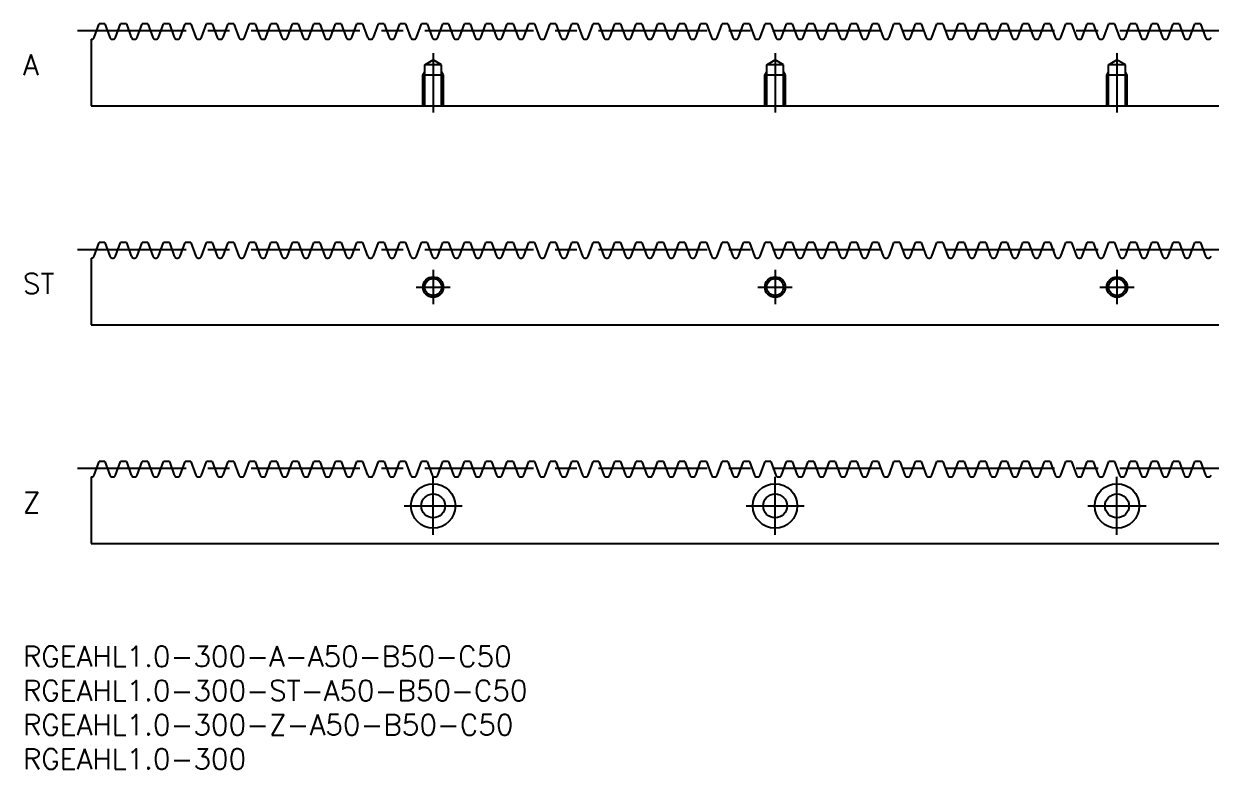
# Model space of a CAD drawing. Extents: x 0 to 337, y -18 to 91.
# Drawn here: x 0.1 to 173.8, y -18 to 91 of the extents above; entities that cross this region are included whole.
import ezdxf

# ---------------------------------------------------------------- set-up
doc = ezdxf.new("R2010")
doc.units = 0
doc.header["$LTSCALE"] = 0.5
doc.linetypes.add('CENTER', pattern=[50.8, 31.75, -6.35, 6.35, -6.35])
doc.linetypes.add('DASHED', pattern=[19.05, 12.7, -6.35])
for name, color, linetype in [('MSM_CENTER', 1, 'CENTER'), ('MSM_CONTINUOUS', 7, 'CONTINUOUS'), ('MSM_DASHED', 4, 'DASHED'), ('MSM_NARROW', 5, 'CONTINUOUS'), ('MSM_PART_NUMBER', 7, 'CONTINUOUS')]:
    doc.layers.add(name, color=color, linetype=linetype)
doc.styles.get("Standard").update_dxf_attribs({"font": 'txt.shx', "height": 3, "bigfont": 'bigfont.shx'})

msp = doc.modelspace()

# ---------------------------------------------------------------- linework, layer by layer
at = {"layer": 'MSM_CENTER'}
for p, q in [((8, 90), (310.45, 90)), ((60, 86.71), (60, 78)), ((110, 86.71), (110, 78)), ((160, 86.71), (160, 78)), ((8, 58), (310.45, 58)), ((60, 55), (60, 50)), ((110, 55), (110, 50)), ((160, 55), (160, 50)), ((57.5, 52.5), (62.5, 52.5)), ((107.5, 52.5), (112.5, 52.5)), ((157.5, 52.5), (162.5, 52.5)), ((8, 26), (310.45, 26)), ((60, 16.25), (60, 24.75)), ((110, 16.25), (110, 24.75)), ((160, 16.25), (160, 24.75)), ((55.75, 20.5), (64.25, 20.5)), ((105.75, 20.5), (114.25, 20.5)), ((155.75, 20.5), (164.25, 20.5))]:
    msp.add_line(p, q, dxfattribs=at)
at = {"layer": 'MSM_CONTINUOUS'}
for p, q in [((10.42, 89), (11.15, 91)), ((11.99, 91), (11.15, 91)), ((11.99, 91), (12.72, 89)), ((13.56, 89), (14.29, 91)), ((15.13, 91), (14.29, 91)), ((15.13, 91), (15.86, 89)), ((16.7, 89), (17.43, 91)), ((18.27, 91), (17.43, 91)), ((18.27, 91), (19, 89)), ((19.85, 89), (20.57, 91)), ((21.42, 91), (20.57, 91)), ((21.42, 91), (22.14, 89)), ((22.99, 89), (23.71, 91)), ((24.56, 91), (23.71, 91)), ((24.56, 91), (25.29, 89)), ((26.13, 89), (26.86, 91)), ((27.7, 91), (26.86, 91)), ((27.7, 91), (28.43, 89)), ((29.27, 89), (30, 91)), ((30.84, 91), (30, 91)), ((30.84, 91), (31.57, 89)), ((32.41, 89), (33.14, 91)), ((33.98, 91), (33.14, 91)), ((33.98, 91), (34.71, 89)), ((35.55, 89), (36.28, 91)), ((37.12, 91), (36.28, 91)), ((37.12, 91), (37.85, 89)), ((38.69, 89), (39.42, 91)), ((40.27, 91), (39.42, 91)), ((40.27, 91), (40.99, 89)), ((41.84, 89), (42.56, 91)), ((43.41, 91), (42.56, 91)), ((43.41, 91), (44.14, 89)), ((44.98, 89), (45.71, 91)), ((46.55, 91), (45.71, 91)), ((46.55, 91), (47.28, 89)), ((48.12, 89), (48.85, 91)), ((49.69, 91), (48.85, 91)), ((49.69, 91), (50.42, 89)), ((51.26, 89), (51.99, 91)), ((52.83, 91), (51.99, 91)), ((52.83, 91), (53.56, 89)), ((54.4, 89), (55.13, 91)), ((55.97, 91), (55.13, 91)), ((55.97, 91), (56.7, 89)), ((57.54, 89), (58.27, 91)), ((59.12, 91), (58.27, 91)), ((59.12, 91), (59.84, 89)), ((60.69, 89), (61.41, 91)), ((62.26, 91), (61.41, 91)), ((62.26, 91), (62.98, 89)), ((63.83, 89), (64.56, 91)), ((65.4, 91), (64.56, 91)), ((65.4, 91), (66.13, 89)), ((66.97, 89), (67.7, 91)), ((68.54, 91), (67.7, 91)), ((68.54, 91), (69.27, 89)), ((70.11, 89), (70.84, 91)), ((71.68, 91), (70.84, 91)), ((71.68, 91), (72.41, 89)), ((73.25, 89), (73.98, 91)), ((74.82, 91), (73.98, 91)), ((74.82, 91), (75.55, 89)), ((76.39, 89), (77.12, 91)), ((77.96, 91), (77.12, 91)), ((77.96, 91), (78.69, 89)), ((79.54, 89), (80.26, 91)), ((81.11, 91), (80.26, 91)), ((81.11, 91), (81.83, 89)), ((82.68, 89), (83.41, 91)), ((84.25, 91), (83.41, 91)), ((84.25, 91), (84.98, 89)), ((85.82, 89), (86.55, 91)), ((87.39, 91), (86.55, 91)), ((87.39, 91), (88.12, 89)), ((88.96, 89), (89.69, 91)), ((90.53, 91), (89.69, 91)), ((90.53, 91), (91.26, 89)), ((92.1, 89), (92.83, 91)), ((93.67, 91), (92.83, 91)), ((93.67, 91), (94.4, 89)), ((95.24, 89), (95.97, 91)), ((96.81, 91), (95.97, 91)), ((96.81, 91), (97.54, 89)), ((98.39, 89), (99.11, 91)), ((99.96, 91), (99.11, 91)), ((99.96, 91), (100.68, 89)), ((101.53, 89), (102.25, 91)), ((103.1, 91), (102.25, 91)), ((103.1, 91), (103.83, 89)), ((104.67, 89), (105.4, 91)), ((106.24, 91), (105.4, 91)), ((106.24, 91), (106.97, 89)), ((107.81, 89), (108.54, 91)), ((109.38, 91), (108.54, 91)), ((109.38, 91), (110.11, 89)), ((110.95, 89), (111.68, 91)), ((112.52, 91), (111.68, 91)), ((112.52, 91), (113.25, 89)), ((114.09, 89), (114.82, 91)), ((115.66, 91), (114.82, 91)), ((115.66, 91), (116.39, 89)), ((117.23, 89), (117.96, 91)), ((118.81, 91), (117.96, 91)), ((118.81, 91), (119.53, 89)), ((120.38, 89), (121.1, 91)), ((121.95, 91), (121.1, 91)), ((121.95, 91), (122.68, 89)), ((123.52, 89), (124.25, 91)), ((125.09, 91), (124.25, 91)), ((125.09, 91), (125.82, 89)), ((126.66, 89), (127.39, 91)), ((128.23, 91), (127.39, 91)), ((128.23, 91), (128.96, 89)), ((129.8, 89), (130.53, 91)), ((131.37, 91), (130.53, 91)), ((131.37, 91), (132.1, 89)), ((132.94, 89), (133.67, 91)), ((134.51, 91), (133.67, 91)), ((134.51, 91), (135.24, 89)), ((136.08, 89), (136.81, 91)), ((137.66, 91), (136.81, 91)), ((137.66, 91), (138.38, 89)), ((139.23, 89), (139.95, 91)), ((140.8, 91), (139.95, 91)), ((140.8, 91), (141.52, 89)), ((142.37, 89), (143.1, 91)), ((143.94, 91), (143.1, 91)), ((143.94, 91), (144.67, 89)), ((145.51, 89), (146.24, 91)), ((147.08, 91), (146.24, 91)), ((147.08, 91), (147.81, 89)), ((148.65, 89), (149.38, 91)), ((150.22, 91), (149.38, 91)), ((150.22, 91), (150.95, 89)), ((151.79, 89), (152.52, 91)), ((153.36, 91), (152.52, 91)), ((153.36, 91), (154.09, 89)), ((154.93, 89), (155.66, 91)), ((156.5, 91), (155.66, 91)), ((156.5, 91), (157.23, 89)), ((158.08, 89), (158.8, 91)), ((159.65, 91), (158.8, 91)), ((159.65, 91), (160.37, 89)), ((161.22, 89), (161.95, 91)), ((162.79, 91), (161.95, 91)), ((162.79, 91), (163.52, 89)), ((164.36, 89), (165.09, 91)), ((165.93, 91), (165.09, 91)), ((165.93, 91), (166.66, 89)), ((167.5, 89), (168.23, 91)), ((169.07, 91), (168.23, 91)), ((169.07, 91), (169.8, 89)), ((170.64, 89), (171.37, 91)), ((172.21, 91), (171.37, 91)), ((172.21, 91), (172.94, 89)), ((10, 88.75), (10.06, 88.75)), ((10, 88.75), (10, 79)), ((13.08, 88.75), (13.2, 88.75)), ((16.22, 88.75), (16.35, 88.75)), ((19.36, 88.75), (19.49, 88.75)), ((22.5, 88.75), (22.63, 88.75)), ((25.64, 88.75), (25.77, 88.75)), ((28.78, 88.75), (28.91, 88.75)), ((31.93, 88.75), (32.05, 88.75)), ((35.07, 88.75), (35.2, 88.75)), ((38.21, 88.75), (38.34, 88.75)), ((41.35, 88.75), (41.48, 88.75)), ((44.49, 88.75), (44.62, 88.75)), ((47.63, 88.75), (47.76, 88.75)), ((50.78, 88.75), (50.9, 88.75)), ((53.92, 88.75), (54.05, 88.75)), ((57.06, 88.75), (57.19, 88.75)), ((60.2, 88.75), (60.33, 88.75)), ((63.34, 88.75), (63.47, 88.75)), ((66.48, 88.75), (66.61, 88.75)), ((69.63, 88.75), (69.75, 88.75)), ((72.77, 88.75), (72.9, 88.75)), ((75.91, 88.75), (76.04, 88.75)), ((79.05, 88.75), (79.18, 88.75)), ((82.19, 88.75), (82.32, 88.75)), ((85.33, 88.75), (85.46, 88.75)), ((88.47, 88.75), (88.6, 88.75)), ((91.62, 88.75), (91.74, 88.75)), ((94.76, 88.75), (94.89, 88.75)), ((97.9, 88.75), (98.03, 88.75)), ((101.04, 88.75), (101.17, 88.75)), ((104.18, 88.75), (104.31, 88.75)), ((107.32, 88.75), (107.45, 88.75)), ((110.47, 88.75), (110.59, 88.75)), ((113.61, 88.75), (113.74, 88.75)), ((116.75, 88.75), (116.88, 88.75)), ((119.89, 88.75), (120.02, 88.75)), ((123.03, 88.75), (123.16, 88.75)), ((126.17, 88.75), (126.3, 88.75)), ((129.32, 88.75), (129.44, 88.75)), ((132.46, 88.75), (132.59, 88.75)), ((135.6, 88.75), (135.73, 88.75)), ((138.74, 88.75), (138.87, 88.75)), ((141.88, 88.75), (142.01, 88.75)), ((145.02, 88.75), (145.15, 88.75)), ((148.17, 88.75), (148.29, 88.75)), ((151.31, 88.75), (151.44, 88.75)), ((154.45, 88.75), (154.58, 88.75)), ((157.59, 88.75), (157.72, 88.75)), ((160.73, 88.75), (160.86, 88.75)), ((163.87, 88.75), (164, 88.75)), ((167.01, 88.75), (167.14, 88.75)), ((170.16, 88.75), (170.28, 88.75)), ((173.3, 88.75), (173.43, 88.75)), ((61.23, 85), (60, 85.71)), ((10, 79), (308.45, 79)), ((10.42, 57), (11.15, 59)), ((11.99, 59), (11.15, 59)), ((11.99, 59), (12.72, 57)), ((13.56, 57), (14.29, 59)), ((15.13, 59), (14.29, 59)), ((15.13, 59), (15.86, 57)), ((16.7, 57), (17.43, 59)), ((18.27, 59), (17.43, 59)), ((18.27, 59), (19, 57)), ((19.85, 57), (20.57, 59)), ((21.42, 59), (20.57, 59)), ((21.42, 59), (22.14, 57)), ((22.99, 57), (23.71, 59)), ((24.56, 59), (23.71, 59)), ((24.56, 59), (25.29, 57)), ((26.13, 57), (26.86, 59)), ((27.7, 59), (26.86, 59)), ((27.7, 59), (28.43, 57)), ((29.27, 57), (30, 59)), ((30.84, 59), (30, 59)), ((30.84, 59), (31.57, 57)), ((32.41, 57), (33.14, 59)), ((33.98, 59), (33.14, 59)), ((33.98, 59), (34.71, 57)), ((35.55, 57), (36.28, 59)), ((37.12, 59), (36.28, 59)), ((37.12, 59), (37.85, 57)), ((38.69, 57), (39.42, 59)), ((40.27, 59), (39.42, 59)), ((40.27, 59), (40.99, 57)), ((41.84, 57), (42.56, 59)), ((43.41, 59), (42.56, 59)), ((43.41, 59), (44.14, 57)), ((44.98, 57), (45.71, 59)), ((46.55, 59), (45.71, 59)), ((46.55, 59), (47.28, 57)), ((48.12, 57), (48.85, 59)), ((49.69, 59), (48.85, 59)), ((49.69, 59), (50.42, 57)), ((51.26, 57), (51.99, 59)), ((52.83, 59), (51.99, 59)), ((52.83, 59), (53.56, 57)), ((54.4, 57), (55.13, 59)), ((55.97, 59), (55.13, 59)), ((55.97, 59), (56.7, 57)), ((57.54, 57), (58.27, 59)), ((59.12, 59), (58.27, 59)), ((59.12, 59), (59.84, 57)), ((60.69, 57), (61.41, 59)), ((62.26, 59), (61.41, 59)), ((62.26, 59), (62.98, 57)), ((63.83, 57), (64.56, 59)), ((65.4, 59), (64.56, 59)), ((65.4, 59), (66.13, 57)), ((66.97, 57), (67.7, 59)), ((68.54, 59), (67.7, 59)), ((68.54, 59), (69.27, 57)), ((70.11, 57), (70.84, 59)), ((71.68, 59), (70.84, 59)), ((71.68, 59), (72.41, 57)), ((73.25, 57), (73.98, 59)), ((74.82, 59), (73.98, 59)), ((74.82, 59), (75.55, 57)), ((76.39, 57), (77.12, 59)), ((77.96, 59), (77.12, 59)), ((77.96, 59), (78.69, 57)), ((79.54, 57), (80.26, 59)), ((81.11, 59), (80.26, 59)), ((81.11, 59), (81.83, 57)), ((82.68, 57), (83.41, 59)), ((84.25, 59), (83.41, 59)), ((84.25, 59), (84.98, 57)), ((85.82, 57), (86.55, 59)), ((87.39, 59), (86.55, 59)), ((87.39, 59), (88.12, 57)), ((88.96, 57), (89.69, 59)), ((90.53, 59), (89.69, 59)), ((90.53, 59), (91.26, 57)), ((92.1, 57), (92.83, 59)), ((93.67, 59), (92.83, 59)), ((93.67, 59), (94.4, 57)), ((95.24, 57), (95.97, 59)), ((96.81, 59), (95.97, 59)), ((96.81, 59), (97.54, 57)), ((98.39, 57), (99.11, 59)), ((99.96, 59), (99.11, 59)), ((99.96, 59), (100.68, 57)), ((101.53, 57), (102.25, 59)), ((103.1, 59), (102.25, 59)), ((103.1, 59), (103.83, 57)), ((104.67, 57), (105.4, 59)), ((106.24, 59), (105.4, 59)), ((106.24, 59), (106.97, 57)), ((107.81, 57), (108.54, 59)), ((109.38, 59), (108.54, 59)), ((109.38, 59), (110.11, 57)), ((110.95, 57), (111.68, 59)), ((112.52, 59), (111.68, 59)), ((112.52, 59), (113.25, 57)), ((114.09, 57), (114.82, 59)), ((115.66, 59), (114.82, 59)), ((115.66, 59), (116.39, 57)), ((117.23, 57), (117.96, 59)), ((118.81, 59), (117.96, 59)), ((118.81, 59), (119.53, 57)), ((120.38, 57), (121.1, 59)), ((121.95, 59), (121.1, 59)), ((121.95, 59), (122.68, 57)), ((123.52, 57), (124.25, 59)), ((125.09, 59), (124.25, 59)), ((125.09, 59), (125.82, 57)), ((126.66, 57), (127.39, 59)), ((128.23, 59), (127.39, 59)), ((128.23, 59), (128.96, 57)), ((129.8, 57), (130.53, 59)), ((131.37, 59), (130.53, 59)), ((131.37, 59), (132.1, 57)), ((132.94, 57), (133.67, 59)), ((134.51, 59), (133.67, 59)), ((134.51, 59), (135.24, 57)), ((136.08, 57), (136.81, 59)), ((137.66, 59), (136.81, 59)), ((137.66, 59), (138.38, 57)), ((139.23, 57), (139.95, 59)), ((140.8, 59), (139.95, 59)), ((140.8, 59), (141.52, 57)), ((142.37, 57), (143.1, 59)), ((143.94, 59), (143.1, 59)), ((143.94, 59), (144.67, 57)), ((145.51, 57), (146.24, 59)), ((147.08, 59), (146.24, 59)), ((147.08, 59), (147.81, 57)), ((148.65, 57), (149.38, 59)), ((150.22, 59), (149.38, 59)), ((150.22, 59), (150.95, 57)), ((151.79, 57), (152.52, 59)), ((153.36, 59), (152.52, 59)), ((153.36, 59), (154.09, 57)), ((154.93, 57), (155.66, 59)), ((156.5, 59), (155.66, 59)), ((156.5, 59), (157.23, 57)), ((158.08, 57), (158.8, 59)), ((159.65, 59), (158.8, 59)), ((159.65, 59), (160.37, 57)), ((161.22, 57), (161.95, 59)), ((162.79, 59), (161.95, 59)), ((162.79, 59), (163.52, 57)), ((164.36, 57), (165.09, 59)), ((165.93, 59), (165.09, 59)), ((165.93, 59), (166.66, 57)), ((167.5, 57), (168.23, 59)), ((169.07, 59), (168.23, 59)), ((169.07, 59), (169.8, 57)), ((170.64, 57), (171.37, 59)), ((172.21, 59), (171.37, 59)), ((172.21, 59), (172.94, 57)), ((10, 56.75), (10.06, 56.75)), ((10, 56.75), (10, 47)), ((13.08, 56.75), (13.2, 56.75)), ((16.22, 56.75), (16.35, 56.75)), ((19.36, 56.75), (19.49, 56.75)), ((22.5, 56.75), (22.63, 56.75)), ((25.64, 56.75), (25.77, 56.75)), ((28.78, 56.75), (28.91, 56.75)), ((31.93, 56.75), (32.05, 56.75)), ((35.07, 56.75), (35.2, 56.75)), ((38.21, 56.75), (38.34, 56.75)), ((41.35, 56.75), (41.48, 56.75)), ((44.49, 56.75), (44.62, 56.75)), ((47.63, 56.75), (47.76, 56.75)), ((50.78, 56.75), (50.9, 56.75)), ((53.92, 56.75), (54.05, 56.75)), ((57.06, 56.75), (57.19, 56.75)), ((60.2, 56.75), (60.33, 56.75)), ((63.34, 56.75), (63.47, 56.75)), ((66.48, 56.75), (66.61, 56.75)), ((69.63, 56.75), (69.75, 56.75)), ((72.77, 56.75), (72.9, 56.75)), ((75.91, 56.75), (76.04, 56.75)), ((79.05, 56.75), (79.18, 56.75)), ((82.19, 56.75), (82.32, 56.75)), ((85.33, 56.75), (85.46, 56.75)), ((88.47, 56.75), (88.6, 56.75)), ((91.62, 56.75), (91.74, 56.75)), ((94.76, 56.75), (94.89, 56.75)), ((97.9, 56.75), (98.03, 56.75)), ((101.04, 56.75), (101.17, 56.75)), ((104.18, 56.75), (104.31, 56.75)), ((107.32, 56.75), (107.45, 56.75)), ((110.47, 56.75), (110.59, 56.75)), ((113.61, 56.75), (113.74, 56.75)), ((116.75, 56.75), (116.88, 56.75)), ((119.89, 56.75), (120.02, 56.75)), ((123.03, 56.75), (123.16, 56.75)), ((126.17, 56.75), (126.3, 56.75)), ((129.32, 56.75), (129.44, 56.75)), ((132.46, 56.75), (132.59, 56.75)), ((135.6, 56.75), (135.73, 56.75)), ((138.74, 56.75), (138.87, 56.75)), ((141.88, 56.75), (142.01, 56.75)), ((145.02, 56.75), (145.15, 56.75)), ((148.17, 56.75), (148.29, 56.75)), ((151.31, 56.75), (151.44, 56.75)), ((154.45, 56.75), (154.58, 56.75)), ((157.59, 56.75), (157.72, 56.75)), ((160.73, 56.75), (160.86, 56.75)), ((163.87, 56.75), (164, 56.75)), ((167.01, 56.75), (167.14, 56.75)), ((170.16, 56.75), (170.28, 56.75)), ((173.3, 56.75), (173.43, 56.75)), ((10, 47), (308.45, 47)), ((10.42, 25), (11.15, 27)), ((11.99, 27), (11.15, 27)), ((11.99, 27), (12.72, 25)), ((13.56, 25), (14.29, 27)), ((15.13, 27), (14.29, 27)), ((15.13, 27), (15.86, 25)), ((16.7, 25), (17.43, 27)), ((18.27, 27), (17.43, 27)), ((18.27, 27), (19, 25)), ((19.85, 25), (20.57, 27)), ((21.42, 27), (20.57, 27)), ((21.42, 27), (22.14, 25)), ((22.99, 25), (23.71, 27)), ((24.56, 27), (23.71, 27)), ((24.56, 27), (25.29, 25)), ((26.13, 25), (26.86, 27)), ((27.7, 27), (26.86, 27)), ((27.7, 27), (28.43, 25)), ((29.27, 25), (30, 27)), ((30.84, 27), (30, 27)), ((30.84, 27), (31.57, 25)), ((32.41, 25), (33.14, 27)), ((33.98, 27), (33.14, 27)), ((33.98, 27), (34.71, 25)), ((35.55, 25), (36.28, 27)), ((37.12, 27), (36.28, 27)), ((37.12, 27), (37.85, 25)), ((38.69, 25), (39.42, 27)), ((40.27, 27), (39.42, 27)), ((40.27, 27), (40.99, 25)), ((41.84, 25), (42.56, 27)), ((43.41, 27), (42.56, 27)), ((43.41, 27), (44.14, 25)), ((44.98, 25), (45.71, 27)), ((46.55, 27), (45.71, 27)), ((46.55, 27), (47.28, 25)), ((48.12, 25), (48.85, 27)), ((49.69, 27), (48.85, 27)), ((49.69, 27), (50.42, 25)), ((51.26, 25), (51.99, 27)), ((52.83, 27), (51.99, 27)), ((52.83, 27), (53.56, 25)), ((54.4, 25), (55.13, 27)), ((55.97, 27), (55.13, 27)), ((55.97, 27), (56.7, 25)), ((57.54, 25), (58.27, 27)), ((59.12, 27), (58.27, 27)), ((59.12, 27), (59.84, 25)), ((60.69, 25), (61.41, 27)), ((62.26, 27), (61.41, 27)), ((62.26, 27), (62.98, 25)), ((63.83, 25), (64.56, 27)), ((65.4, 27), (64.56, 27)), ((65.4, 27), (66.13, 25)), ((66.97, 25), (67.7, 27)), ((68.54, 27), (67.7, 27)), ((68.54, 27), (69.27, 25)), ((70.11, 25), (70.84, 27)), ((71.68, 27), (70.84, 27)), ((71.68, 27), (72.41, 25)), ((73.25, 25), (73.98, 27)), ((74.82, 27), (73.98, 27)), ((74.82, 27), (75.55, 25)), ((76.39, 25), (77.12, 27)), ((77.96, 27), (77.12, 27)), ((77.96, 27), (78.69, 25)), ((79.54, 25), (80.26, 27)), ((81.11, 27), (80.26, 27)), ((81.11, 27), (81.83, 25)), ((82.68, 25), (83.41, 27)), ((84.25, 27), (83.41, 27)), ((84.25, 27), (84.98, 25)), ((85.82, 25), (86.55, 27)), ((87.39, 27), (86.55, 27)), ((87.39, 27), (88.12, 25)), ((88.96, 25), (89.69, 27)), ((90.53, 27), (89.69, 27)), ((90.53, 27), (91.26, 25)), ((92.1, 25), (92.83, 27)), ((93.67, 27), (92.83, 27)), ((93.67, 27), (94.4, 25)), ((95.24, 25), (95.97, 27)), ((96.81, 27), (95.97, 27)), ((96.81, 27), (97.54, 25)), ((98.39, 25), (99.11, 27)), ((99.96, 27), (99.11, 27)), ((99.96, 27), (100.68, 25)), ((101.53, 25), (102.25, 27)), ((103.1, 27), (102.25, 27)), ((103.1, 27), (103.83, 25)), ((104.67, 25), (105.4, 27)), ((106.24, 27), (105.4, 27)), ((106.24, 27), (106.97, 25)), ((107.81, 25), (108.54, 27)), ((109.38, 27), (108.54, 27)), ((109.38, 27), (110.11, 25)), ((110.95, 25), (111.68, 27)), ((112.52, 27), (111.68, 27)), ((112.52, 27), (113.25, 25)), ((114.09, 25), (114.82, 27)), ((115.66, 27), (114.82, 27)), ((115.66, 27), (116.39, 25)), ((117.23, 25), (117.96, 27)), ((118.81, 27), (117.96, 27)), ((118.81, 27), (119.53, 25)), ((120.38, 25), (121.1, 27)), ((121.95, 27), (121.1, 27)), ((121.95, 27), (122.68, 25)), ((123.52, 25), (124.25, 27)), ((125.09, 27), (124.25, 27)), ((125.09, 27), (125.82, 25)), ((126.66, 25), (127.39, 27)), ((128.23, 27), (127.39, 27)), ((128.23, 27), (128.96, 25)), ((129.8, 25), (130.53, 27)), ((131.37, 27), (130.53, 27)), ((131.37, 27), (132.1, 25)), ((132.94, 25), (133.67, 27)), ((134.51, 27), (133.67, 27)), ((134.51, 27), (135.24, 25)), ((136.08, 25), (136.81, 27)), ((137.66, 27), (136.81, 27)), ((137.66, 27), (138.38, 25)), ((139.23, 25), (139.95, 27)), ((140.8, 27), (139.95, 27)), ((140.8, 27), (141.52, 25)), ((142.37, 25), (143.1, 27)), ((143.94, 27), (143.1, 27)), ((143.94, 27), (144.67, 25)), ((145.51, 25), (146.24, 27)), ((147.08, 27), (146.24, 27)), ((147.08, 27), (147.81, 25)), ((148.65, 25), (149.38, 27)), ((150.22, 27), (149.38, 27)), ((150.22, 27), (150.95, 25)), ((151.79, 25), (152.52, 27)), ((153.36, 27), (152.52, 27)), ((153.36, 27), (154.09, 25)), ((154.93, 25), (155.66, 27)), ((156.5, 27), (155.66, 27)), ((156.5, 27), (157.23, 25)), ((158.08, 25), (158.8, 27)), ((159.65, 27), (158.8, 27)), ((159.65, 27), (160.37, 25)), ((161.22, 25), (161.95, 27)), ((162.79, 27), (161.95, 27)), ((162.79, 27), (163.52, 25)), ((164.36, 25), (165.09, 27)), ((165.93, 27), (165.09, 27)), ((165.93, 27), (166.66, 25)), ((167.5, 25), (168.23, 27)), ((169.07, 27), (168.23, 27)), ((169.07, 27), (169.8, 25)), ((170.64, 25), (171.37, 27)), ((172.21, 27), (171.37, 27)), ((172.21, 27), (172.94, 25)), ((10, 24.75), (10.06, 24.75)), ((10, 24.75), (10, 15)), ((13.08, 24.75), (13.2, 24.75)), ((16.22, 24.75), (16.35, 24.75)), ((19.36, 24.75), (19.49, 24.75)), ((22.5, 24.75), (22.63, 24.75)), ((25.64, 24.75), (25.77, 24.75)), ((28.78, 24.75), (28.91, 24.75)), ((31.93, 24.75), (32.05, 24.75)), ((35.07, 24.75), (35.2, 24.75)), ((38.21, 24.75), (38.34, 24.75)), ((41.35, 24.75), (41.48, 24.75)), ((44.49, 24.75), (44.62, 24.75)), ((47.63, 24.75), (47.76, 24.75)), ((50.78, 24.75), (50.9, 24.75)), ((53.92, 24.75), (54.05, 24.75)), ((57.06, 24.75), (57.19, 24.75)), ((60.2, 24.75), (60.33, 24.75)), ((63.34, 24.75), (63.47, 24.75)), ((66.48, 24.75), (66.61, 24.75)), ((69.63, 24.75), (69.75, 24.75)), ((72.77, 24.75), (72.9, 24.75)), ((75.91, 24.75), (76.04, 24.75)), ((79.05, 24.75), (79.18, 24.75)), ((82.19, 24.75), (82.32, 24.75)), ((85.33, 24.75), (85.46, 24.75)), ((88.47, 24.75), (88.6, 24.75)), ((91.62, 24.75), (91.74, 24.75)), ((94.76, 24.75), (94.89, 24.75)), ((97.9, 24.75), (98.03, 24.75)), ((101.04, 24.75), (101.17, 24.75)), ((104.18, 24.75), (104.31, 24.75)), ((107.32, 24.75), (107.45, 24.75)), ((110.47, 24.75), (110.59, 24.75)), ((113.61, 24.75), (113.74, 24.75)), ((116.75, 24.75), (116.88, 24.75)), ((119.89, 24.75), (120.02, 24.75)), ((123.03, 24.75), (123.16, 24.75)), ((126.17, 24.75), (126.3, 24.75)), ((129.32, 24.75), (129.44, 24.75)), ((132.46, 24.75), (132.59, 24.75)), ((135.6, 24.75), (135.73, 24.75)), ((138.74, 24.75), (138.87, 24.75)), ((141.88, 24.75), (142.01, 24.75)), ((145.02, 24.75), (145.15, 24.75)), ((148.17, 24.75), (148.29, 24.75)), ((151.31, 24.75), (151.44, 24.75)), ((154.45, 24.75), (154.58, 24.75)), ((157.59, 24.75), (157.72, 24.75)), ((160.73, 24.75), (160.86, 24.75)), ((163.87, 24.75), (164, 24.75)), ((167.01, 24.75), (167.14, 24.75)), ((170.16, 24.75), (170.28, 24.75)), ((173.3, 24.75), (173.43, 24.75)), ((10, 15), (308.45, 15))]:
    msp.add_line(p, q, dxfattribs=at)
for centre, radius in [((60, 52.5), 1.23), ((110, 52.5), 1.23), ((160, 52.5), 1.23), ((60, 20.5), 3.25), ((110, 20.5), 3.25), ((160, 20.5), 3.25), ((60, 20.5), 1.75), ((110, 20.5), 1.75), ((160, 20.5), 1.75)]:
    msp.add_circle(centre, radius, dxfattribs=at)
for centre, start, end in [((10.06, 89.13), 270, 340), ((13.08, 89.13), 200, 270), ((13.2, 89.13), 270, 340), ((16.22, 89.13), 200, 270), ((16.35, 89.13), 270, 340), ((19.36, 89.13), 200, 270), ((19.49, 89.13), 270, 340), ((22.5, 89.13), 200, 270), ((22.63, 89.13), 270, 340), ((25.64, 89.13), 200, 270), ((25.77, 89.13), 270, 340), ((28.78, 89.13), 200, 270), ((28.91, 89.13), 270, 340), ((31.93, 89.13), 200, 270), ((32.05, 89.13), 270, 340), ((35.07, 89.13), 200, 270), ((35.2, 89.13), 270, 340), ((38.21, 89.13), 200, 270), ((38.34, 89.13), 270, 340), ((41.35, 89.13), 200, 270), ((41.48, 89.13), 270, 340), ((44.49, 89.13), 200, 270), ((44.62, 89.13), 270, 340), ((47.63, 89.13), 200, 270), ((47.76, 89.13), 270, 340), ((50.78, 89.13), 200, 270), ((50.9, 89.13), 270, 340), ((53.92, 89.13), 200, 270), ((54.05, 89.13), 270, 340), ((57.06, 89.13), 200, 270), ((57.19, 89.13), 270, 340), ((60.2, 89.13), 200, 270), ((60.33, 89.13), 270, 340), ((63.34, 89.13), 200, 270), ((63.47, 89.13), 270, 340), ((66.48, 89.13), 200, 270), ((66.61, 89.13), 270, 340), ((69.63, 89.13), 200, 270), ((69.75, 89.13), 270, 340), ((72.77, 89.13), 200, 270), ((72.9, 89.13), 270, 340), ((75.91, 89.13), 200, 270), ((76.04, 89.13), 270, 340), ((79.05, 89.13), 200, 270), ((79.18, 89.13), 270, 340), ((82.19, 89.13), 200, 270), ((82.32, 89.13), 270, 340), ((85.33, 89.13), 200, 270), ((85.46, 89.13), 270, 340), ((88.47, 89.13), 200, 270), ((88.6, 89.13), 270, 340), ((91.62, 89.13), 200, 270), ((91.74, 89.13), 270, 340), ((94.76, 89.13), 200, 270), ((94.89, 89.13), 270, 340), ((97.9, 89.13), 200, 270), ((98.03, 89.13), 270, 340), ((101.04, 89.13), 200, 270), ((101.17, 89.13), 270, 340), ((104.18, 89.13), 200, 270), ((104.31, 89.13), 270, 340), ((107.32, 89.13), 200, 270), ((107.45, 89.13), 270, 340), ((110.47, 89.13), 200, 270), ((110.59, 89.13), 270, 340), ((113.61, 89.13), 200, 270), ((113.74, 89.13), 270, 340), ((116.75, 89.13), 200, 270), ((116.88, 89.13), 270, 340), ((119.89, 89.13), 200, 270), ((120.02, 89.13), 270, 340), ((123.03, 89.13), 200, 270), ((123.16, 89.13), 270, 340), ((126.17, 89.13), 200, 270), ((126.3, 89.13), 270, 340), ((129.32, 89.13), 200, 270), ((129.44, 89.13), 270, 340), ((132.46, 89.13), 200, 270), ((132.59, 89.13), 270, 340), ((135.6, 89.13), 200, 270), ((135.73, 89.13), 270, 340), ((138.74, 89.13), 200, 270), ((138.87, 89.13), 270, 340), ((141.88, 89.13), 200, 270), ((142.01, 89.13), 270, 340), ((145.02, 89.13), 200, 270), ((145.15, 89.13), 270, 340), ((148.17, 89.13), 200, 270), ((148.29, 89.13), 270, 340), ((151.31, 89.13), 200, 270), ((151.44, 89.13), 270, 340), ((154.45, 89.13), 200, 270), ((154.58, 89.13), 270, 340), ((157.59, 89.13), 200, 270), ((157.72, 89.13), 270, 340), ((160.73, 89.13), 200, 270), ((160.86, 89.13), 270, 340), ((163.87, 89.13), 200, 270), ((164, 89.13), 270, 340), ((167.01, 89.13), 200, 270), ((167.14, 89.13), 270, 340), ((170.16, 89.13), 200, 270), ((170.28, 89.13), 270, 340), ((173.3, 89.13), 200, 270), ((173.43, 89.13), 270, 340), ((10.06, 57.13), 270, 340), ((13.08, 57.13), 200, 270), ((13.2, 57.13), 270, 340), ((16.22, 57.13), 200, 270), ((16.35, 57.13), 270, 340), ((19.36, 57.13), 200, 270), ((19.49, 57.13), 270, 340), ((22.5, 57.13), 200, 270), ((22.63, 57.13), 270, 340), ((25.64, 57.13), 200, 270), ((25.77, 57.13), 270, 340), ((28.78, 57.13), 200, 270), ((28.91, 57.13), 270, 340), ((31.93, 57.13), 200, 270), ((32.05, 57.13), 270, 340), ((35.07, 57.13), 200, 270), ((35.2, 57.13), 270, 340), ((38.21, 57.13), 200, 270), ((38.34, 57.13), 270, 340), ((41.35, 57.13), 200, 270), ((41.48, 57.13), 270, 340), ((44.49, 57.13), 200, 270), ((44.62, 57.13), 270, 340), ((47.63, 57.13), 200, 270), ((47.76, 57.13), 270, 340), ((50.78, 57.13), 200, 270), ((50.9, 57.13), 270, 340), ((53.92, 57.13), 200, 270), ((54.05, 57.13), 270, 340), ((57.06, 57.13), 200, 270), ((57.19, 57.13), 270, 340), ((60.2, 57.13), 200, 270), ((60.33, 57.13), 270, 340), ((63.34, 57.13), 200, 270), ((63.47, 57.13), 270, 340), ((66.48, 57.13), 200, 270), ((66.61, 57.13), 270, 340), ((69.63, 57.13), 200, 270), ((69.75, 57.13), 270, 340), ((72.77, 57.13), 200, 270), ((72.9, 57.13), 270, 340), ((75.91, 57.13), 200, 270), ((76.04, 57.13), 270, 340), ((79.05, 57.13), 200, 270), ((79.18, 57.13), 270, 340), ((82.19, 57.13), 200, 270), ((82.32, 57.13), 270, 340), ((85.33, 57.13), 200, 270), ((85.46, 57.13), 270, 340), ((88.47, 57.13), 200, 270), ((88.6, 57.13), 270, 340), ((91.62, 57.13), 200, 270), ((91.74, 57.13), 270, 340), ((94.76, 57.13), 200, 270), ((94.89, 57.13), 270, 340), ((97.9, 57.13), 200, 270), ((98.03, 57.13), 270, 340), ((101.04, 57.13), 200, 270), ((101.17, 57.13), 270, 340), ((104.18, 57.13), 200, 270), ((104.31, 57.13), 270, 340), ((107.32, 57.13), 200, 270), ((107.45, 57.13), 270, 340), ((110.47, 57.13), 200, 270), ((110.59, 57.13), 270, 340), ((113.61, 57.13), 200, 270), ((113.74, 57.13), 270, 340), ((116.75, 57.13), 200, 270), ((116.88, 57.13), 270, 340), ((119.89, 57.13), 200, 270), ((120.02, 57.13), 270, 340), ((123.03, 57.13), 200, 270), ((123.16, 57.13), 270, 340), ((126.17, 57.13), 200, 270), ((126.3, 57.13), 270, 340), ((129.32, 57.13), 200, 270), ((129.44, 57.13), 270, 340), ((132.46, 57.13), 200, 270), ((132.59, 57.13), 270, 340), ((135.6, 57.13), 200, 270), ((135.73, 57.13), 270, 340), ((138.74, 57.13), 200, 270), ((138.87, 57.13), 270, 340), ((141.88, 57.13), 200, 270), ((142.01, 57.13), 270, 340), ((145.02, 57.13), 200, 270), ((145.15, 57.13), 270, 340), ((148.17, 57.13), 200, 270), ((148.29, 57.13), 270, 340), ((151.31, 57.13), 200, 270), ((151.44, 57.13), 270, 340), ((154.45, 57.13), 200, 270), ((154.58, 57.13), 270, 340), ((157.59, 57.13), 200, 270), ((157.72, 57.13), 270, 340), ((160.73, 57.13), 200, 270), ((160.86, 57.13), 270, 340), ((163.87, 57.13), 200, 270), ((164, 57.13), 270, 340), ((167.01, 57.13), 200, 270), ((167.14, 57.13), 270, 340), ((170.16, 57.13), 200, 270), ((170.28, 57.13), 270, 340), ((173.3, 57.13), 200, 270), ((173.43, 57.13), 270, 340), ((10.06, 25.13), 270, 340), ((13.08, 25.13), 200, 270), ((13.2, 25.13), 270, 340), ((16.22, 25.13), 200, 270), ((16.35, 25.13), 270, 340), ((19.36, 25.13), 200, 270), ((19.49, 25.13), 270, 340), ((22.5, 25.13), 200, 270), ((22.63, 25.13), 270, 340), ((25.64, 25.13), 200, 270), ((25.77, 25.13), 270, 340), ((28.78, 25.13), 200, 270), ((28.91, 25.13), 270, 340), ((31.93, 25.13), 200, 270), ((32.05, 25.13), 270, 340), ((35.07, 25.13), 200, 270), ((35.2, 25.13), 270, 340), ((38.21, 25.13), 200, 270), ((38.34, 25.13), 270, 340), ((41.35, 25.13), 200, 270), ((41.48, 25.13), 270, 340), ((44.49, 25.13), 200, 270), ((44.62, 25.13), 270, 340), ((47.63, 25.13), 200, 270), ((47.76, 25.13), 270, 340), ((50.78, 25.13), 200, 270), ((50.9, 25.13), 270, 340), ((53.92, 25.13), 200, 270), ((54.05, 25.13), 270, 340), ((57.06, 25.13), 200, 270), ((57.19, 25.13), 270, 340), ((60.2, 25.13), 200, 270), ((60.33, 25.13), 270, 340), ((63.34, 25.13), 200, 270), ((63.47, 25.13), 270, 340), ((66.48, 25.13), 200, 270), ((66.61, 25.13), 270, 340), ((69.63, 25.13), 200, 270), ((69.75, 25.13), 270, 340), ((72.77, 25.13), 200, 270), ((72.9, 25.13), 270, 340), ((75.91, 25.13), 200, 270), ((76.04, 25.13), 270, 340), ((79.05, 25.13), 200, 270), ((79.18, 25.13), 270, 340), ((82.19, 25.13), 200, 270), ((82.32, 25.13), 270, 340), ((85.33, 25.13), 200, 270), ((85.46, 25.13), 270, 340), ((88.47, 25.13), 200, 270), ((88.6, 25.13), 270, 340), ((91.62, 25.13), 200, 270), ((91.74, 25.13), 270, 340), ((94.76, 25.13), 200, 270), ((94.89, 25.13), 270, 340), ((97.9, 25.13), 200, 270), ((98.03, 25.13), 270, 340), ((101.04, 25.13), 200, 270), ((101.17, 25.13), 270, 340), ((104.18, 25.13), 200, 270), ((104.31, 25.13), 270, 340), ((107.32, 25.13), 200, 270), ((107.45, 25.13), 270, 340), ((110.47, 25.13), 200, 270), ((110.59, 25.13), 270, 340), ((113.61, 25.13), 200, 270), ((113.74, 25.13), 270, 340), ((116.75, 25.13), 200, 270), ((116.88, 25.13), 270, 340), ((119.89, 25.13), 200, 270), ((120.02, 25.13), 270, 340), ((123.03, 25.13), 200, 270), ((123.16, 25.13), 270, 340), ((126.17, 25.13), 200, 270), ((126.3, 25.13), 270, 340), ((129.32, 25.13), 200, 270), ((129.44, 25.13), 270, 340), ((132.46, 25.13), 200, 270), ((132.59, 25.13), 270, 340), ((135.6, 25.13), 200, 270), ((135.73, 25.13), 270, 340), ((138.74, 25.13), 200, 270), ((138.87, 25.13), 270, 340), ((141.88, 25.13), 200, 270), ((142.01, 25.13), 270, 340), ((145.02, 25.13), 200, 270), ((145.15, 25.13), 270, 340), ((148.17, 25.13), 200, 270), ((148.29, 25.13), 270, 340), ((151.31, 25.13), 200, 270), ((151.44, 25.13), 270, 340), ((154.45, 25.13), 200, 270), ((154.58, 25.13), 270, 340), ((157.59, 25.13), 200, 270), ((157.72, 25.13), 270, 340), ((160.73, 25.13), 200, 270), ((160.86, 25.13), 270, 340), ((163.87, 25.13), 200, 270), ((164, 25.13), 270, 340), ((167.01, 25.13), 200, 270), ((167.14, 25.13), 270, 340), ((170.16, 25.13), 200, 270), ((170.28, 25.13), 270, 340), ((173.3, 25.13), 200, 270), ((173.43, 25.13), 270, 340)]:
    msp.add_arc(centre, 0.38, start, end, dxfattribs=at)
at = {"layer": 'MSM_DASHED'}
for p, q in [((58.77, 85), (60, 85.71)), ((108.77, 85), (110, 85.71)), ((111.23, 85), (110, 85.71)), ((158.77, 85), (160, 85.71)), ((161.23, 85), (160, 85.71)), ((58.5, 83.5), (58.77, 83.97)), ((61.5, 83.5), (58.5, 83.5)), ((58.5, 79), (58.5, 83.5)), ((61.23, 85), (58.77, 85)), ((58.77, 79), (58.77, 85)), ((61.23, 79), (61.23, 85)), ((61.5, 79), (61.5, 83.5)), ((108.5, 83.5), (108.77, 83.97)), ((111.5, 83.5), (108.5, 83.5)), ((108.5, 79), (108.5, 83.5)), ((111.23, 85), (108.77, 85)), ((108.77, 79), (108.77, 85)), ((111.23, 79), (111.23, 85)), ((111.5, 83.5), (111.23, 83.97)), ((111.5, 79), (111.5, 83.5)), ((158.5, 83.5), (158.77, 83.97)), ((161.5, 83.5), (158.5, 83.5)), ((158.5, 79), (158.5, 83.5)), ((161.23, 85), (158.77, 85)), ((158.77, 79), (158.77, 85)), ((161.23, 79), (161.23, 85)), ((161.5, 83.5), (161.23, 83.97)), ((161.5, 79), (161.5, 83.5))]:
    msp.add_line(p, q, dxfattribs=at)
at = {"layer": 'MSM_NARROW'}
msp.add_line((61.5, 83.5), (61.23, 83.97), dxfattribs=at)
for centre in [(60, 52.5), (110, 52.5), (160, 52.5)]:
    msp.add_circle(centre, 1.5, dxfattribs=at)

# ---------------------------------------------------------------- texts
at = {"layer": 'MSM_PART_NUMBER', "linetype": 'CONTINUOUS'}
for s, p in [('A', (0, 83.5)), ('ST', (0, 51.5)), ('Z', (0, 19.5)), ('RGEAHL1.0-300-A-A50-B50-C50', (0, -3)), ('RGEAHL1.0-300-ST-A50-B50-C50', (0, -8)), ('RGEAHL1.0-300-Z-A50-B50-C50', (0, -13)), ('RGEAHL1.0-300', (0, -18))]:
    msp.add_text(s, height=3, dxfattribs=at).set_placement(p)

doc.saveas('drawing.dxf')
